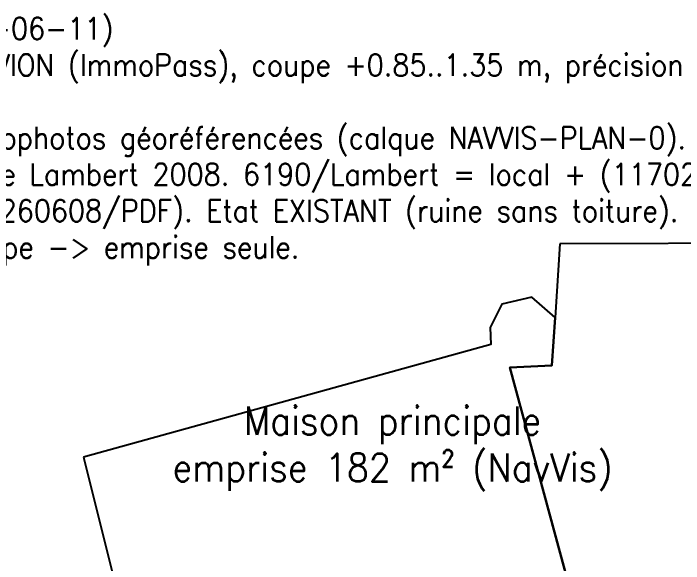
# Model space of a CAD drawing. Header units: metres. Extents: x -48 to 37.9, y -50 to 30.1.
# Drawn here: x -26.51 to -5.06, y 12.52 to 30.13 of the extents above; entities that cross this region are included whole.
import ezdxf

# ---------------------------------------------------------------- set-up
doc = ezdxf.new("R2010")
doc.units = ezdxf.units.M
for name, color, linetype in [('NAVVIS-EMPRISE', 5, 'Continuous'), ('NAVVIS-LABELS', 5, 'Continuous'), ('NOTES', 7, 'Continuous')]:
    doc.layers.add(name, color=color, linetype=linetype)
doc.styles.add('textstyle3', font='')
doc.styles.get('textstyle3').set_extended_font_data('Standard')

msp = doc.modelspace()

# ---------------------------------------------------------------- linework, layer by layer
at = {"layer": 'NAVVIS-EMPRISE'}
for points in [[(-9.023, 22.755), (-9.171, 20.393), (-9.272, 18.865), (-10.623, 18.802), (-7.693, 8.02), (4.997, 9.946), (28.397, 11.776), (28.011, 14.585), (25.189, 14.353), (24.594, 24.08), (11.824, 22.818), (-9.023, 22.755)], [(-24.275, 15.923), (-23.32, 12.128), (-20.838, 3.677), (-7.456, 7.149), (-10.623, 18.802), (-9.272, 18.865), (-9.171, 20.393), (-9.916, 21.05), (-10.876, 20.823), (-11.254, 20.077), (-11.229, 19.534), (-24.275, 15.923)]]:
    msp.add_lwpolyline(points, close=True, dxfattribs=at)

# ---------------------------------------------------------------- texts
at = {"layer": 'NAVVIS-LABELS', "insert": (-14.375, 16.195), "char_height": 0.9, "attachment_point": 5, "style": 'textstyle3'}
msp.add_mtext('Maison principale\\Pemprise 182 m² (NavVis)', dxfattribs=at)
at = {"layer": 'NOTES', "insert": (-48, 30), "char_height": 0.7, "width": 52, "attachment_point": 1, "style": 'textstyle3'}
msp.add_mtext('PLAN +0 — SOURCE NAVVIS UNIQUEMENT (2026-06-11)\\PMurs: vectorisation du nuage de points NavVis IVION (ImmoPass), coupe +0.85..1.35 m, précision ±2-5 cm, axes dominants par bâtiment.\\PEmprises + aires: site model NavVis. Fond: orthophotos géoréférencées (calque NAVVIS-PLAN-0).\\PCadre: NavVis-local, métres; +Y = nord de grille Lambert 2008. 6190/Lambert = local + (117027.344, 121045.953).\\PAucune donnée géométre (6190) ni architecte (260608/PDF). Etat EXISTANT (ruine sans toiture). Maison principale: intérieur non capté à hauteur de coupe -> emprise seule.\\PDocument de travail — ne pas utiliser pour acte.', dxfattribs=at)

doc.saveas('drawing.dxf')
